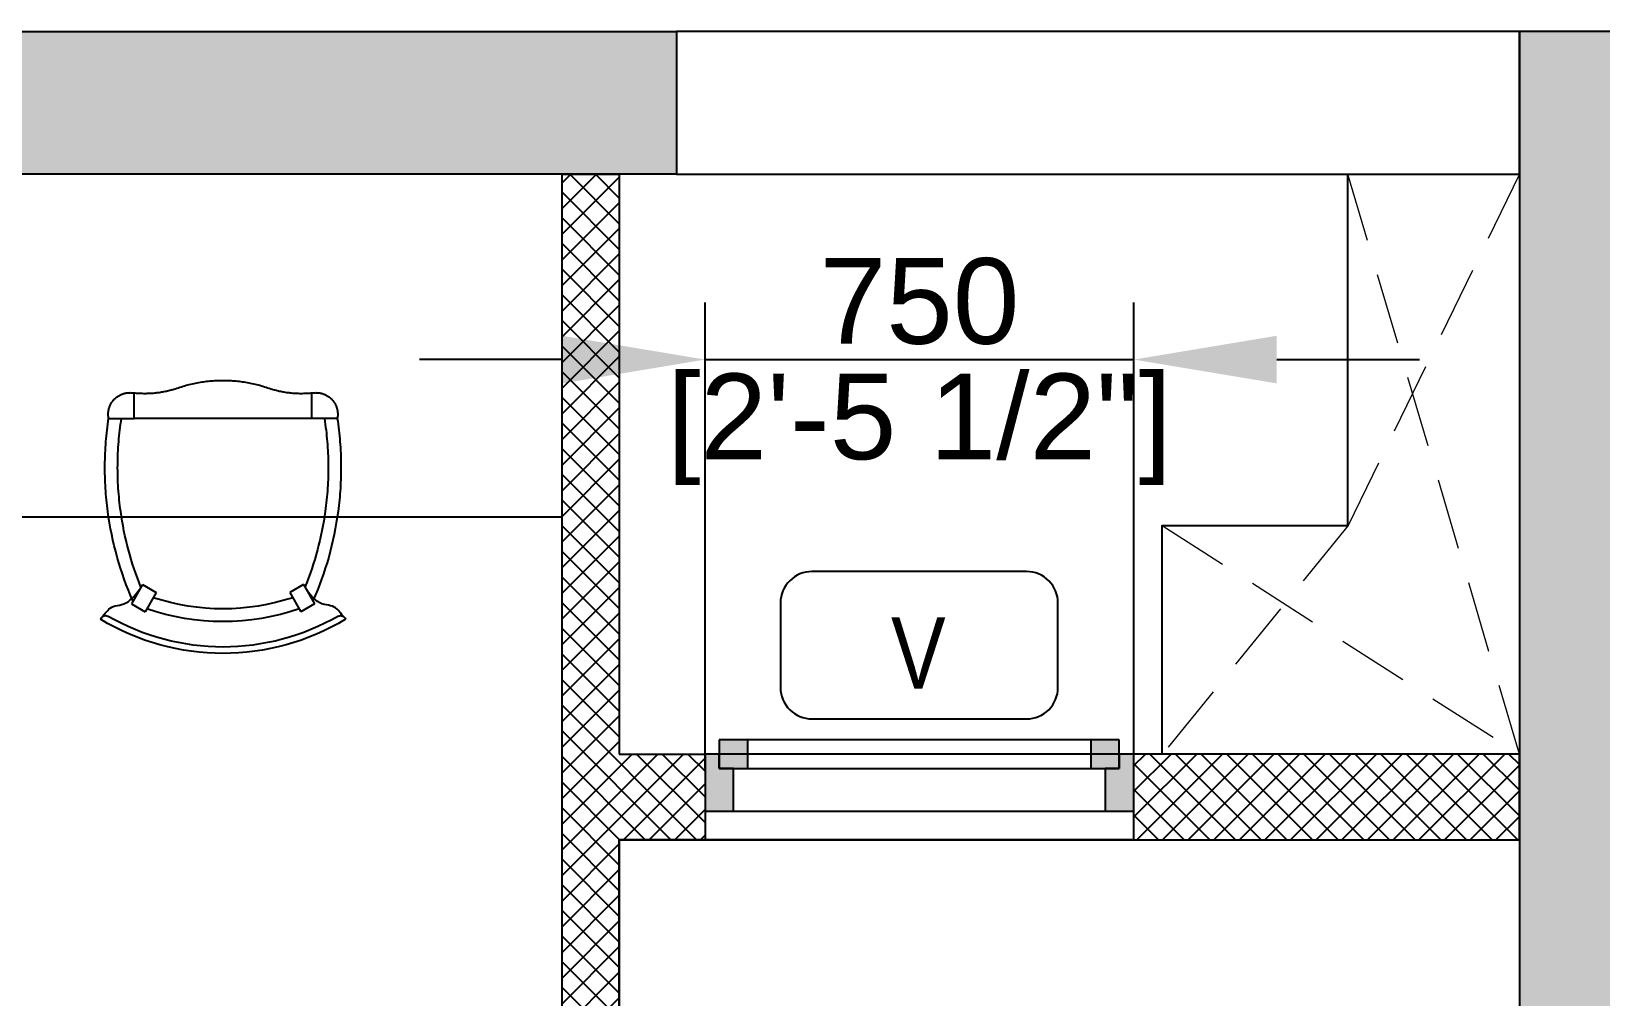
# Model space of a CAD drawing. Header units: millimetres. Extents: x 91566 to 131129, y 141753 to 207061.
# Drawn here: x 100309 to 103055, y 164337 to 166026 of the extents above; entities that cross this region are included whole.
import ezdxf
from ezdxf.enums import TextEntityAlignment as Align

# ---------------------------------------------------------------- set-up
doc = ezdxf.new("R2010")
doc.units = ezdxf.units.MM
doc.linetypes.add('( Hidden )', pattern=[0.375, 0.25, -0.125])
doc.linetypes.add('3BHK  WEST_UN-2$0$2024-08-30_TOWER-C$0$HIDDEN', pattern=[9.525, 6.35, -3.175])
for name, color, linetype in [('A-Dimensions', 4, 'Continuous'), ('A-Elevation 10', 8, 'Continuous'), ('A-Furniture', 8, 'Continuous'), ('A-Hatch', 252, 'Continuous'), ('A-Room Boundary', 44, 'Continuous'), ('A-Shaft', 8, 'Continuous'), ('A-Text Main', 44, 'Continuous'), ('A-Ventilator', 4, 'Continuous')]:
    doc.layers.add(name, color=color, linetype=linetype)
doc.layers.add('A-Wall', color=240, linetype='Continuous', lineweight=35)
doc.styles.add('2024-08-29_TOWER-A$0$simplex-0.8', font='simplex.shx', dxfattribs={"width": 0.8})
doc.styles.add('ARIAL', font='ARIALN.TTF')
doc.styles.add('S', font='arial.ttf', dxfattribs={"height": 150})
doc.dimstyles.new('DIMSMALL', dxfattribs={"dimtxt": 150, "dimasz": 250, "dimexe": 100, "dimexo": 100, "dimgap": 25, "dimtad": 1, "dimdec": 0, "dimtxsty": 'S', "dimcen": 0, "dimdle": 100, "dimclrd": 8, "dimclre": 8, "dimclrt": 256, "dimazin": 3, "dimtfac": 1, "dimtdec": 0, "dimtix": 1, "dimtmove": 0, "dimatfit": 3, "dimldrblk": '12_DatumFilled', "dimlwd": -1, "dimlwe": -1, "dimarcsym": 1})

# ---------------------------------------------------------------- blocks, each defined once
blk = doc.blocks.new('3BHK  WEST_UN-2$0$2024-08-30_TOWER-C$0$STUDY TABLE CHAIR')
at = {"linetype": '3BHK  WEST_UN-2$0$2024-08-30_TOWER-C$0$HIDDEN', "ltscale": 0.1}
for p, q in [((-0.1555, 0.4111), (-0.1555, 0.4556)), ((0.1556, 0.4111), (0.1556, 0.4556)), ((-0.1999, 0.4111), (-0.1555, 0.4111)), ((-0.1555, 0.4111), (0.1556, 0.4111)), ((0.2001, 0.4111), (0.1556, 0.4111))]:
    blk.add_line(p, q, dxfattribs=at)
for p, q in [((-0.1407, 0.1205), (-0.1601, 0.0868)), ((-0.1407, 0.1205), (-0.1166, 0.1066)), ((0.1408, 0.1205), (0.1168, 0.1066)), ((0.1408, 0.1205), (0.1603, 0.0868)), ((-0.1601, 0.0868), (-0.1361, 0.0729)), ((-0.1166, 0.1066), (-0.1361, 0.0729)), ((0.1168, 0.1066), (0.1362, 0.0729)), ((0.1603, 0.0868), (0.1362, 0.0729)), ((0.2129, 0.0621), (0.2143, 0.0597))]:
    blk.add_line(p, q)
for centre, radius, start, end in [((0.0001, 0.2324), 0.2454, 68.7607, 111.2393), ((-0.1629, 0.4185), 0.0378, 78.6583, 191.3417), ((-0.1365, 0.6309), 0.1764, 263.8312, 285.6961), ((0.1367, 0.6309), 0.1764, 254.3039, 276.1688), ((0.1631, 0.4185), 0.0378, 348.6583, 101.3417), ((0.3729, 0.325), 0.5793, 171.4462, 187.5978), ((0.3729, 0.325), 0.557, 171.1022, 187.9028), ((-0.3726, 0.325), 0.557, 352.0972, 8.8978), ((-0.3726, 0.325), 0.5793, 352.4022, 8.5538)]:
    blk.add_arc(centre, radius, start, end, dxfattribs=at)
for centre, radius, start, end in [((0.3729, 0.325), 0.5793, 187.5978, 203.7494), ((0.3729, 0.325), 0.557, 187.9028, 202.0547), ((-0.3726, 0.325), 0.557, 337.9453, 352.0972), ((-0.3726, 0.325), 0.5793, 336.2506, 352.4022), ((0.0001, 0.4667), 0.3889, 251.717, 288.283), ((-0.2058, 0.0575), 0.00864, 63.5361, 166.1654), ((0, 0.4148), 0.4148, 238.902, 301.1196), ((0, 0.4148), 0.4037, 239.9747, 300.0253), ((0.0001, 0.4667), 0.4111, 251.0753, 288.9247), ((0.2058, 0.0581), 0.00814, 29.3011, 117.8056)]:
    blk.add_arc(centre, radius, start, end)
for points, knots in [([(-0.2102, 0.0649), (-0.2048, 0.0722), (-0.1961, 0.0837), (-0.179, 0.0843), (-0.1605, 0.0918), (-0.1515, 0.1042), (-0.1443, 0.1142)], [0, 0, 0, 0, 1.141957, 1.816294, 2.20041, 3.805403, 3.805403, 3.805403, 3.805403]), ([(0.21, 0.0651), (0.2047, 0.0722), (0.1963, 0.0837), (0.1793, 0.0842), (0.1608, 0.0918), (0.1519, 0.1042), (0.1446, 0.1142)], [0, 0, 0, 0, 1.119264, 1.793601, 2.177718, 3.782711, 3.782711, 3.782711, 3.782711])]:
    blk.add_open_spline(points, degree=3, knots=knots)
blk = doc.blocks.new('A$C68b82993')
at = {"layer": 'A-Furniture', "ltscale": 600}
blk.add_lwpolyline([(1200, 0), (1200, 600), (0, 600), (0, 0)], close=True, dxfattribs=at)
at = {"layer": 'A-Furniture', "ltscale": 600, "xscale": -1000, "yscale": 1000, "zscale": 1000}
blk.add_blockref('3BHK  WEST_UN-2$0$2024-08-30_TOWER-C$0$STUDY TABLE CHAIR', (606.6, -238.7), dxfattribs=at)
blk = doc.blocks.new('A$C44642ae1')
at = {"layer": 'A-Ventilator', "linetype": 'Continuous'}
for points in [[(25, 125), (75, 125), (75, 175), (25, 175)], [(725, 175), (675, 175), (675, 125), (725, 125)], [(0, 50), (50, 50), (50, 125), (25, 125), (25, 150), (0, 150)], [(750, 150), (725, 150), (725, 125), (700, 125), (700, 50), (750, 50)]]:
    blk.add_hatch(color=256, dxfattribs=at).paths.add_polyline_path(points)
for p, q in [((75, 175), (25, 175)), ((25, 175), (25, 125)), ((675, 175), (75, 175)), ((75, 125), (75, 175)), ((675, 175), (75, 175)), ((725, 175), (675, 175)), ((675, 175), (675, 125)), ((725, 125), (725, 175)), ((0, 150), (0, 50)), ((750, 150), (0, 150)), ((25, 150), (0, 150)), ((0, 150), (0, 50)), ((0, 150), (0, 50)), ((25, 125), (25, 150)), ((675, 150), (75, 150)), ((750, 150), (725, 150)), ((725, 150), (725, 125)), ((750, 150), (750, 50)), ((750, 150), (750, 50)), ((750, 150), (750, 50)), ((50, 125), (25, 125)), ((25, 125), (75, 125)), ((50, 50), (50, 125)), ((75, 125), (675, 125)), ((675, 125), (725, 125)), ((725, 125), (700, 125)), ((700, 125), (700, 50)), ((0, 50), (0, 0)), ((0, 50), (50, 50)), ((0, 50), (0, 0)), ((50, 50), (700, 50)), ((700, 50), (750, 50)), ((750, 50), (750, 0)), ((750, 50), (750, 0)), ((750, 0), (0, 0))]:
    blk.add_line(p, q, dxfattribs=at)
blk = doc.blocks.new('2024-08-29_TOWER-A$0$WNTG')
at = {"layer": 'A-Text Main'}
blk.add_lwpolyline([(-187.8, 246.2), (187.8, 246.2, -0.414214), (242.8, 191.2), (242.8, 43.3, -0.414214), (187.8, -11.7), (-187.8, -11.7, -0.414214), (-242.8, 43.3), (-242.8, 191.2, -0.414214)], format="xyb", close=True, dxfattribs=at)
at = {"layer": 'A-Text Main', "style": '2024-08-29_TOWER-A$0$simplex-0.8', "width": 0.8}
blk.add_attdef('WNTG', text='', height=150, dxfattribs=at).set_placement((-1.6, 43), align=Align.CENTER)
blk = doc.blocks.new('Unit_5')
at = {"layer": 'A-Hatch', "linetype": 'Continuous'}
h = blk.add_hatch(color=256, dxfattribs=at)
h.dxf.hatch_style = 1
h.paths.add_polyline_path([(-6946.5, -250), (-10801.5, -250), (-10801.5, -1000), (-11051.5, -1000), (-11051.5, 0), (-6946.5, 0)])
h = blk.add_hatch(color=256, dxfattribs=at)
h.dxf.hatch_style = 1
h.paths.add_polyline_path([(-5471.5, -4705.1), (-5471.2, -4705.1), (-5271.5, -4705.1), (-5271.5, -250), (-3701.1, -250), (-3701.1, 0), (-5471.5, 0)])
h.paths.add_polyline_path([(0, -2528.3), (-251, -2528.3), (-251, -250), (-1851.1, -250), (-1851.1, 0), (0, 0)])
h.paths.add_polyline_path([(0, -3728.3), (-251, -3728.2), (-251.5, -4505.1), (-4111.5, -4505.1), (-4111.5, -4705.1), (-251.5, -4705.1), (-251.5, -5389.9), (-1.5, -5389.9)])
h.paths.add_polyline_path([(-3911.5, -10430.1), (-3911.5, -5705.1), (-4111.5, -5705.1), (-4111.5, -10630.1), (-251.5, -10630.1), (-251.5, -16800.1), (-1.5, -16800.1), (-1.5, -10430.1), (-1241.5, -10430.1), (-1491.5, -10430.1)])
h.paths.add_polyline_path([(-1.5, -7840.1), (-1.5, -6289.9), (-251.5, -6289.9), (-251.1, -7840.1)], flags=17)
h.paths.add_polyline_path([(-3741.5, -16550.1), (-3241.9, -16550.1), (-3241.9, -16800.1), (-4841.5, -16800.1), (-4841.5, -16550.1), (-3941.5, -16550.1), (-3941.5, -12590.1), (-6536.5, -12590.1), (-6536.5, -12390.1), (-3741.5, -12390.1)])
h.paths.add_polyline_path([(-10801.5, -13529.9), (-11051.5, -13529.9), (-11051.5, -12340.1), (-8401.5, -12340.1), (-8151.5, -12340.1), (-8151.5, -12390.1), (-7536.5, -12390.1), (-7536.5, -12590.1), (-8146.5, -12590.1), (-10801.5, -12590.1)])
h.paths.add_polyline_path([(-5591.5, -16550.1), (-9701.5, -16549.9), (-9701.5, -16799.9), (-5591.5, -16800.1)])
h.paths.add_polyline_path([(-8146.5, -4505.1), (-8146.5, -4705.1), (-10801.5, -4705.1), (-10801.5, -5680.1), (-11051.5, -5680.1), (-11051.5, -3849.9), (-10801.5, -3849.9), (-10801.5, -4505.1)])
h.paths.add_polyline_path([(-8151.5, -8330.1), (-8151.5, -5705.1), (-8351.5, -5705.1), (-8351.5, -8080.1), (-11051.5, -8080.1), (-11051.5, -8330.1)])
h = blk.add_hatch(dxfattribs=at)
h.set_pattern_fill('ANSI37', color=256, scale=10)
h.paths.add_polyline_path([(-7046.5, -1265), (-6896.5, -1265), (-6896.5, -1415), (-7046.5, -1415), (-7046.5, -4705.1), (-7046.5, -4705.1), (-7146.5, -4705.1), (-7146.5, -250), (-7046.5, -250)])
h.paths.add_polyline_path([(-6146.5, -1415), (-5471.5, -1415), (-5471.5, -1265), (-6146.5, -1265)])
h.paths.add_polyline_path([(-5471.5, -4505.1), (-6196.2, -4505.1), (-6196.2, -4705.1), (-5471.5, -4705.1)])
h.paths.add_polyline_path([(-3911.5, -8840.1), (-3011.5, -8840.1), (-3011.5, -8740.1), (-3911.5, -8740.1)])
h.paths.add_polyline_path([(-1442.1, -8840.1), (-2161.5, -8840.1), (-2161.5, -8740.1), (-1.5, -8740.1), (-2.1, -8839.4), (-1242.1, -8839.4), (-1241.5, -9630), (-1442.1, -9630)])
h.paths.add_polyline_path([(-2241.9, -14920.1), (-1491.5, -14920.1), (-1491.5, -14820.1), (-2241.9, -14820.1)])
h.paths.add_polyline_path([(-251.5, -14820.1), (-491.5, -14820.1), (-491.5, -14920.1), (-251.5, -14920.1)])
h.paths.add_polyline_path([(-3740.6, -14820.1), (-3241.9, -14820.1), (-3241.9, -14920.1), (-3740.6, -14920.1)])
h.paths.add_polyline_path([(-3941.5, -14765.1), (-4841.5, -14765.1), (-4841.5, -14665.1), (-3941.5, -14665.1)])
h.paths.add_polyline_path([(-6436.5, -16550.1), (-6436.5, -14765.1), (-5691.5, -14765.1), (-5691.5, -14665.1), (-6536.5, -14665.1), (-6536.5, -16550.1)])
h.paths.add_polyline_path([(-8401.5, -12340.1), (-8151.5, -12340.1), (-8151.5, -11730.1), (-8401.5, -11730.1)])
h.paths.add_polyline_path([(-8151.5, -8330.1), (-8401.5, -8330.1), (-8401.5, -8730.1), (-8151.5, -8730.1)])
h.paths.add_polyline_path([(-9002, -8730.1), (-9002, -8330.1), (-9102, -8330.1), (-9102, -8730.1)])
at = {"layer": 'A-Elevation 10', "linetype": 'Continuous'}
for points in [[(-6946.5, -250), (-5471.5, -250), (-5471.5, 0), (-6946.5, 0)], [(-6096.5, -1265), (-6096.5, -865), (-5771.5, -865), (-5771.5, -250), (-5471.5, -250), (-5471.5, -1265)]]:
    blk.add_lwpolyline(points, close=True, dxfattribs=at)
at = {"layer": 'A-Room Boundary', "color": 3, "linetype": 'Continuous'}
for points in [[(-7146.5, -250), (-10801.5, -250), (-10801.5, -4505.1), (-7146.5, -4505.1)], [(-7046.5, -1415), (-5471.5, -1415), (-5471.5, -4505.1), (-7046.5, -4505.1)]]:
    blk.add_lwpolyline(points, close=True, dxfattribs=at)
at = {"layer": 'A-Shaft', "linetype": '( Hidden )', "lineweight": 0, "ltscale": 500}
for points in [[(-6096.5, -865), (-5471.5, -1265), (-5771.5, -250)], [(-5471.5, -250), (-5771, -865), (-6096, -1265)]]:
    blk.add_lwpolyline(points, dxfattribs=at)
at = {"layer": 'A-Wall', "lineweight": -3}
for points in [[(-6946.5, -250), (-10801.5, -250), (-10801.5, -1000), (-11051.5, -1000), (-11051.5, 0), (-6946.5, 0)], [(-7046.5, -1265), (-6896.5, -1265), (-6896.5, -1415), (-7046.5, -1415), (-7046.5, -4705.1), (-7046.5, -4705.1), (-7046.5, -4705.1), (-7146.5, -4705.1), (-7146.5, -250), (-7046.5, -250)], [(-6146.5, -1415), (-5471.5, -1415), (-5471.5, -1265), (-6146.5, -1265)]]:
    blk.add_lwpolyline(points, close=True, dxfattribs=at)
blk.add_lwpolyline([(-5471.5, -4705.1), (-5471.2, -4705.1), (-5271.5, -4705.1), (-5271.5, -250), (-3701.1, -250), (-3701.1, 0), (-5471.5, 0), (-5471.5, -4705.1)], dxfattribs=at)
at = {"layer": 'A-Furniture', "linetype": 'Continuous'}
blk.add_blockref('A$C68b82993', (-8346.5, -850), dxfattribs=at)
at = {"layer": 'A-Text Main'}
ref = blk.add_blockref('2024-08-29_TOWER-A$0$WNTG', (-6521.6, -957.3), dxfattribs=dict(at, xscale=-1, rotation=180))
ref.add_attrib('WNTG', 'V', dxfattribs={"height": 125, "style": 'ARIAL'}).set_placement((-6523.2, -1150.8), align=Align.CENTER)
at = {"layer": 'A-Ventilator', "linetype": 'Continuous'}
blk.add_blockref('A$C44642ae1', (-6896.5, -1415), dxfattribs=at)
blk = doc.blocks.new('*D162')
at = {"layer": 'A-Dimensions', "color": 8, "transparency": 16777216}
for p, q in [((101488.6, 164736.5), (101488.6, 165552)), ((102238.6, 164736.5), (102238.6, 165552)), ((101238.6, 165452), (100988.6, 165452)), ((101488.6, 165452), (102238.6, 165452)), ((102488.6, 165452), (102738.6, 165452))]:
    blk.add_line(p, q, dxfattribs=at)
for points in [[(101238.6, 165493.7), (101238.6, 165410.3), (101488.6, 165452)], [(102488.6, 165493.7), (102488.6, 165410.3), (102238.6, 165452)]]:
    blk.add_solid(points, dxfattribs=at)
at = {"layer": 'Defpoints', "color": 0, "transparency": 16777216}
for p in [(102238.6, 165452), (101488.6, 164636.5), (102238.6, 164636.5)]:
    blk.add_point(p, dxfattribs=at)
at = {"layer": 'A-Dimensions', "lineweight": 30, "transparency": 16777216, "char_height": 150, "attachment_point": 5, "style": 'S'}
for s, insert in [('\\A1;750', (101863.6, 165553.6)), ('\\A1;[2\'-5 1/2"]', (101863.6, 165329.9))]:
    blk.add_mtext(s, dxfattribs=dict(at, insert=insert))
blk = doc.blocks.new('12_DatumFilled')
at = {"color": 8, "linetype": 'ByBlock'}
blk.add_solid([(0, 0.577), (-1, 0), (0, -0.577)], dxfattribs=at)

msp = doc.modelspace()

# ---------------------------------------------------------------- block references
at = {"layer": 'A-Elevation 10', "linetype": 'Continuous'}
msp.add_blockref('Unit_5', (108384.7, 166026.5), dxfattribs=at)

# ---------------------------------------------------------------- next in the draw order: dimensions: what is measured, and where the dimension line sits
at = {"layer": 'A-Dimensions', "lineweight": 30}
dim = msp.add_linear_dim(base=(102238.6, 165452), p1=(101488.6, 164636.5), p2=(102238.6, 164636.5), dimstyle='DIMSMALL', dxfattribs=at)
dim.commit()
dim.dimension.update_dxf_attribs({"geometry": '*D162', "text_midpoint": (101863.6, 165452)})

doc.saveas('drawing.dxf')
